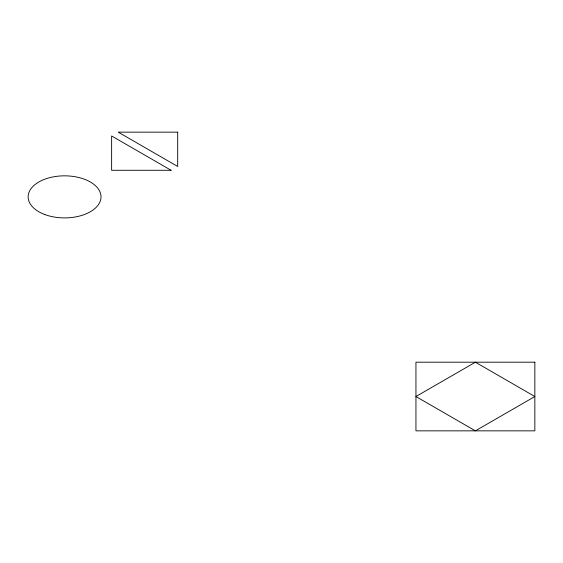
<?xml version="1.0" encoding="UTF-8"?>
<svg xmlns="http://www.w3.org/2000/svg" width="563" height="563" viewBox="0 0 563 563"><rect width="100%" height="100%" fill="white"/><g stroke="black" fill="none" stroke-linecap="round" stroke-linejoin="round"><path stroke-width="0.84" d="M475.397 362.199L415.944 396.528L475.397 430.85L534.85 396.528L475.397 362.199M177.69 132.15L118.237 132.15L177.69 166.472L177.69 132.15M171.082 170.286L111.629 170.286L111.629 135.964L171.082 170.286M534.85 362.199L415.944 362.199L415.944 430.85L534.85 430.85L534.85 362.199M44.737 214.51A36.433 21.035 0 0 0 100.967 197.965A36.433 21.035 0 0 0 48.038 178.126A36.433 21.035 0 0 0 44.737 214.51"/></g></svg>
